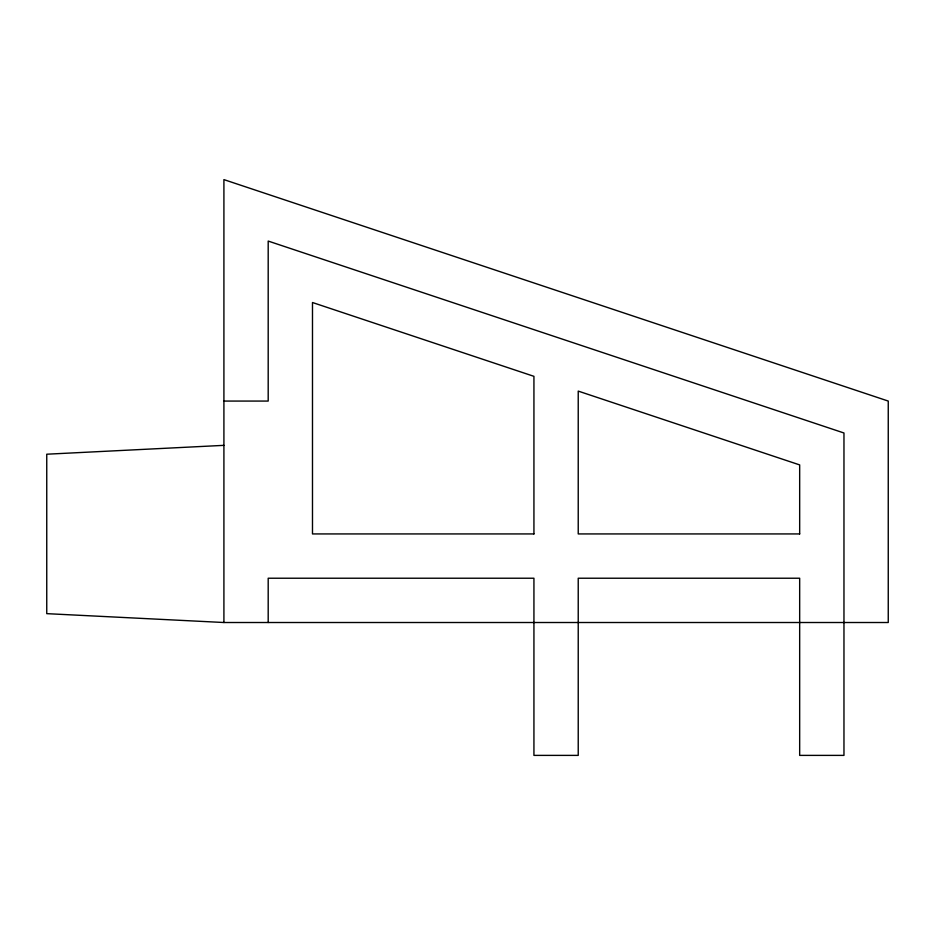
<?xml version="1.0" encoding="UTF-8"?>
<svg xmlns="http://www.w3.org/2000/svg" width="935" height="935" viewBox="0 0 935 935"><rect width="100%" height="100%" fill="white"/><g stroke="black" fill="none" stroke-linecap="round" stroke-linejoin="round"><path stroke-width="1.4" d="M223.909 445.352L46.75 454.211L46.75 613.652L223.909 622.511L888.25 622.511L888.25 401.068L223.909 179.613L223.909 622.511M223.909 401.068L268.193 401.068L268.193 241.066L843.966 432.987L843.966 755.387L799.67 755.387L799.67 578.227L578.227 578.227L578.227 755.387L533.932 755.387L533.932 578.227L268.193 578.227L268.193 622.511M533.932 533.932L312.489 533.932L312.489 302.519L533.932 376.326L533.932 533.932M799.67 533.932L578.227 533.932L578.227 391.099L799.67 464.905L799.67 533.932"/></g></svg>
